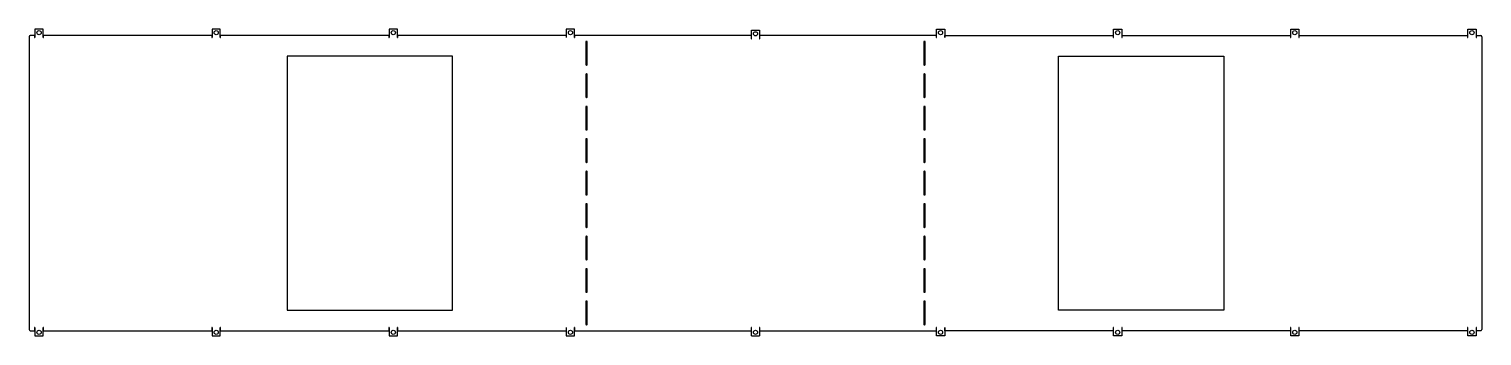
# Model space of a CAD drawing. Header units: millimetres. Extents: x -1230 to 1230, y -259 to 261.
import ezdxf

# ---------------------------------------------------------------- set-up
doc = ezdxf.new("R2010")
doc.units = ezdxf.units.MM

msp = doc.modelspace()

# ---------------------------------------------------------------- linework, layer by layer
at = {"color": 7, "linetype": 'Continuous', "lineweight": 25}
for p, q in [((-1230.4, 248), (-1230.4, -248)), ((-1220.9, 250), (-1228.4, 250)), ((-1220.9, 250), (-1220.9, 246.5)), ((-1220.9, 246.5), (-1220.4, 246.5)), ((-1206.4, 260.9), (-1220.4, 260.9)), ((-1220.4, 260.9), (-1220.4, 246.5)), ((-1206.4, 246.5), (-1206.4, 260.9)), ((-1206.4, 246.5), (-1205.9, 246.5)), ((-920.9, 250), (-1205.9, 250)), ((-1205.9, 246.5), (-1205.9, 250)), ((-920.9, 250), (-920.9, 246.5)), ((-920.9, 246.5), (-920.4, 246.5)), ((-906.4, 260.9), (-920.4, 260.9)), ((-920.4, 260.9), (-920.4, 246.5)), ((-906.4, 246.5), (-906.4, 260.9)), ((-906.4, 246.5), (-905.9, 246.5)), ((-620.9, 250), (-905.9, 250)), ((-905.9, 246.5), (-905.9, 250)), ((-620.9, 250), (-620.9, 246.5)), ((-620.9, 246.5), (-620.4, 246.5)), ((-606.4, 260.9), (-620.4, 260.9)), ((-620.4, 260.9), (-620.4, 246.5)), ((-606.4, 246.5), (-606.4, 260.9)), ((-606.4, 246.5), (-605.9, 246.5)), ((-320.9, 250), (-605.9, 250)), ((-605.9, 246.5), (-605.9, 250)), ((-320.9, 250), (-320.9, 246.5)), ((-320.9, 246.5), (-320.4, 246.5)), ((-306.4, 260.9), (-320.4, 260.9)), ((-320.4, 260.9), (-320.4, 246.5)), ((-306.4, 246.5), (-306.4, 260.9)), ((-306.4, 246.5), (-305.9, 246.5)), ((-7.5, 250), (-305.9, 250)), ((-305.9, 246.5), (-305.9, 250)), ((-7.5, 250), (-7.5, 244.5)), ((-7, 258.9), (7, 258.9)), ((-7, 244.5), (-7, 258.9)), ((7, 258.9), (7, 244.5)), ((7.5, 244.5), (7.5, 250)), ((305.9, 250), (7.5, 250)), ((305.9, 250), (305.9, 246.5)), ((305.9, 246.5), (306.4, 246.5)), ((306.4, 260.9), (320.4, 260.9)), ((306.4, 246.5), (306.4, 260.9)), ((320.4, 260.9), (320.4, 246.5)), ((320.4, 246.5), (320.9, 246.5)), ((320.9, 250), (605.9, 250)), ((320.9, 246.5), (320.9, 250)), ((605.9, 250), (605.9, 246.5)), ((605.9, 246.5), (606.4, 246.5)), ((606.4, 260.9), (620.4, 260.9)), ((606.4, 246.5), (606.4, 260.9)), ((620.4, 260.9), (620.4, 246.5)), ((620.4, 246.5), (620.9, 246.5)), ((620.9, 250), (905.9, 250)), ((620.9, 246.5), (620.9, 250)), ((905.9, 250), (905.9, 246.5)), ((905.9, 246.5), (906.4, 246.5)), ((906.4, 260.9), (920.4, 260.9)), ((906.4, 246.5), (906.4, 260.9)), ((920.4, 260.9), (920.4, 246.5)), ((920.4, 246.5), (920.9, 246.5)), ((920.9, 250), (1205.9, 250)), ((920.9, 246.5), (920.9, 250)), ((1205.9, 250), (1205.9, 246.5)), ((1205.9, 246.5), (1206.4, 246.5)), ((1206.4, 260.9), (1220.4, 260.9)), ((1206.4, 246.5), (1206.4, 260.9)), ((1220.4, 260.9), (1220.4, 246.5)), ((1220.4, 246.5), (1220.9, 246.5)), ((1220.9, 250), (1228.4, 250)), ((1220.9, 246.5), (1220.9, 250)), ((1230.4, 248), (1230.4, -248)), ((-287.4, 239), (-287.4, 201)), ((-285.9, 240), (-286.4, 240)), ((-284.9, 201), (-284.9, 239)), ((-7.5, 244.5), (-7, 244.5)), ((7, 244.5), (7.5, 244.5)), ((284.9, 239), (284.9, 201)), ((286.4, 240), (285.9, 240)), ((287.4, 201), (287.4, 239)), ((-793.4, 215), (-793.4, -215)), ((-513.4, 215), (-793.4, 215)), ((-513.4, -215), (-513.4, 215)), ((-286.4, 200), (-285.9, 200)), ((285.9, 200), (286.4, 200)), ((513.4, -215), (513.4, 215)), ((513.4, 215), (793.4, 215)), ((793.4, 215), (793.4, -215)), ((-287.4, 184), (-287.4, 146)), ((-285.9, 185), (-286.4, 185)), ((-284.9, 146), (-284.9, 184)), ((284.9, 184), (284.9, 146)), ((286.4, 185), (285.9, 185)), ((287.4, 146), (287.4, 184)), ((-287.4, 129), (-287.4, 91)), ((-286.4, 145), (-285.9, 145)), ((-285.9, 130), (-286.4, 130)), ((-284.9, 91), (-284.9, 129)), ((284.9, 129), (284.9, 91)), ((285.9, 145), (286.4, 145)), ((286.4, 130), (285.9, 130)), ((287.4, 91), (287.4, 129)), ((-287.4, 74), (-287.4, 36)), ((-286.4, 90), (-285.9, 90)), ((-285.9, 75), (-286.4, 75)), ((-284.9, 36), (-284.9, 74)), ((284.9, 74), (284.9, 36)), ((285.9, 90), (286.4, 90)), ((286.4, 75), (285.9, 75)), ((287.4, 36), (287.4, 74)), ((-286.4, 35), (-285.9, 35)), ((285.9, 35), (286.4, 35)), ((-287.4, 19), (-287.4, -19)), ((-285.9, 20), (-286.4, 20)), ((-284.9, -19), (-284.9, 19)), ((284.9, 19), (284.9, -19)), ((286.4, 20), (285.9, 20)), ((287.4, -19), (287.4, 19)), ((-286.4, -20), (-285.9, -20)), ((285.9, -20), (286.4, -20)), ((-287.4, -36), (-287.4, -74)), ((-285.9, -35), (-286.4, -35)), ((-284.9, -74), (-284.9, -36)), ((284.9, -36), (284.9, -74)), ((286.4, -35), (285.9, -35)), ((287.4, -74), (287.4, -36)), ((-287.4, -91), (-287.4, -129)), ((-286.4, -75), (-285.9, -75)), ((-285.9, -90), (-286.4, -90)), ((-284.9, -129), (-284.9, -91)), ((284.9, -91), (284.9, -129)), ((285.9, -75), (286.4, -75)), ((286.4, -90), (285.9, -90)), ((287.4, -129), (287.4, -91)), ((-287.4, -146), (-287.4, -184)), ((-286.4, -130), (-285.9, -130)), ((-285.9, -145), (-286.4, -145)), ((-284.9, -184), (-284.9, -146)), ((284.9, -146), (284.9, -184)), ((285.9, -130), (286.4, -130)), ((286.4, -145), (285.9, -145)), ((287.4, -184), (287.4, -146)), ((-286.4, -185), (-285.9, -185)), ((285.9, -185), (286.4, -185)), ((-793.4, -215), (-513.4, -215)), ((-287.4, -201), (-287.4, -239)), ((-285.9, -200), (-286.4, -200)), ((-284.9, -239), (-284.9, -201)), ((284.9, -201), (284.9, -239)), ((286.4, -200), (285.9, -200)), ((287.4, -239), (287.4, -201)), ((793.4, -215), (513.4, -215)), ((-1220.9, -244.5), (-1220.9, -250)), ((-1220.4, -244.5), (-1220.9, -244.5)), ((-1220.4, -244.5), (-1220.4, -258.9)), ((-1206.4, -258.9), (-1206.4, -244.5)), ((-1205.9, -244.5), (-1206.4, -244.5)), ((-1205.9, -250), (-1205.9, -244.5)), ((-920.9, -244.5), (-920.9, -250)), ((-920.4, -244.5), (-920.9, -244.5)), ((-920.4, -244.5), (-920.4, -258.9)), ((-906.4, -258.9), (-906.4, -244.5)), ((-905.9, -244.5), (-906.4, -244.5)), ((-905.9, -250), (-905.9, -244.5)), ((-620.9, -244.5), (-620.9, -250)), ((-620.4, -244.5), (-620.9, -244.5)), ((-620.4, -244.5), (-620.4, -258.9)), ((-606.4, -258.9), (-606.4, -244.5)), ((-605.9, -244.5), (-606.4, -244.5)), ((-605.9, -250), (-605.9, -244.5)), ((-320.9, -244.5), (-320.9, -250)), ((-320.4, -244.5), (-320.9, -244.5)), ((-320.4, -244.5), (-320.4, -258.9)), ((-306.4, -258.9), (-306.4, -244.5)), ((-305.9, -244.5), (-306.4, -244.5)), ((-305.9, -250), (-305.9, -244.5)), ((-286.4, -240), (-285.9, -240)), ((-7.5, -244.5), (-7.5, -250)), ((-7, -244.5), (-7.5, -244.5)), ((-7, -258.9), (-7, -244.5)), ((7, -244.5), (7, -258.9)), ((7.5, -244.5), (7, -244.5)), ((7.5, -250), (7.5, -244.5)), ((285.9, -240), (286.4, -240)), ((305.9, -244.5), (305.9, -250)), ((306.4, -244.5), (305.9, -244.5)), ((306.4, -258.9), (306.4, -244.5)), ((320.4, -244.5), (320.4, -258.9)), ((320.9, -244.5), (320.4, -244.5)), ((320.9, -250), (320.9, -244.5)), ((605.9, -244.5), (605.9, -250)), ((606.4, -244.5), (605.9, -244.5)), ((606.4, -258.9), (606.4, -244.5)), ((620.4, -244.5), (620.4, -258.9)), ((620.9, -244.5), (620.4, -244.5)), ((620.9, -250), (620.9, -244.5)), ((905.9, -244.5), (905.9, -250)), ((906.4, -244.5), (905.9, -244.5)), ((906.4, -258.9), (906.4, -244.5)), ((920.4, -244.5), (920.4, -258.9)), ((920.9, -244.5), (920.4, -244.5)), ((920.9, -250), (920.9, -244.5)), ((1205.9, -244.5), (1205.9, -250)), ((1206.4, -244.5), (1205.9, -244.5)), ((1206.4, -258.9), (1206.4, -244.5)), ((1220.4, -244.5), (1220.4, -258.9)), ((1220.9, -244.5), (1220.4, -244.5)), ((1220.9, -250), (1220.9, -244.5)), ((-1228.4, -250), (-1220.9, -250)), ((-1220.4, -258.9), (-1206.4, -258.9)), ((-1205.9, -250), (-920.9, -250)), ((-920.4, -258.9), (-906.4, -258.9)), ((-905.9, -250), (-620.9, -250)), ((-620.4, -258.9), (-606.4, -258.9)), ((-605.9, -250), (-320.9, -250)), ((-320.4, -258.9), (-306.4, -258.9)), ((-305.9, -250), (-7.5, -250)), ((-7, -258.9), (7, -258.9)), ((7.5, -250), (305.9, -250)), ((320.4, -258.9), (306.4, -258.9)), ((605.9, -250), (320.9, -250)), ((620.4, -258.9), (606.4, -258.9)), ((905.9, -250), (620.9, -250)), ((920.4, -258.9), (906.4, -258.9)), ((1205.9, -250), (920.9, -250)), ((1220.4, -258.9), (1206.4, -258.9)), ((1228.4, -250), (1220.9, -250))]:
    msp.add_line(p, q, dxfattribs=at)
for centre in [(-1213.4, 254.9), (-913.4, 254.9), (-613.4, 254.9), (-313.4, 254.9), (0, 252.9), (313.4, 254.9), (613.4, 254.9), (913.4, 254.9), (1213.4, 254.9), (-1213.4, -252.9), (-913.4, -252.9), (-613.4, -252.9), (-313.4, -252.9), (0, -252.9), (313.4, -252.9), (613.4, -252.9), (913.4, -252.9), (1213.4, -252.9)]:
    msp.add_circle(centre, 3.55, dxfattribs=at)
for centre, radius, start, end in [((-1228.4, 248), 2, 90, 180), ((1228.4, 248), 2, 0, 90), ((-286.4, 239), 1, 90, 180), ((-285.9, 239), 1, 0, 90), ((285.9, 239), 1, 90, 180), ((286.4, 239), 1, 0, 90), ((-286.4, 201), 1, 180, 270), ((-285.9, 201), 1, 270, 0), ((285.9, 201), 1, 180, 270), ((286.4, 201), 1, 270, 0), ((-286.4, 184), 1, 90, 180), ((-285.9, 184), 1, 0, 90), ((285.9, 184), 1, 90, 180), ((286.4, 184), 1, 0, 90), ((-286.4, 146), 1, 180, 270), ((-286.4, 129), 1, 90, 180), ((-285.9, 146), 1, 270, 0), ((-285.9, 129), 1, 0, 90), ((285.9, 146), 1, 180, 270), ((285.9, 129), 1, 90, 180), ((286.4, 146), 1, 270, 0), ((286.4, 129), 1, 0, 90), ((-286.4, 91), 1, 180, 270), ((-286.4, 74), 1, 90, 180), ((-285.9, 91), 1, 270, 0), ((-285.9, 74), 1, 0, 90), ((285.9, 91), 1, 180, 270), ((285.9, 74), 1, 90, 180), ((286.4, 91), 1, 270, 0), ((286.4, 74), 1, 0, 90), ((-286.4, 36), 1, 180, 270), ((-285.9, 36), 1, 270, 0), ((285.9, 36), 1, 180, 270), ((286.4, 36), 1, 270, 0), ((-286.4, 19), 1, 90, 180), ((-285.9, 19), 1, 0, 90), ((285.9, 19), 1, 90, 180), ((286.4, 19), 1, 0, 90), ((-286.4, -19), 1, 180, 270), ((-285.9, -19), 1, 270, 0), ((285.9, -19), 1, 180, 270), ((286.4, -19), 1, 270, 0), ((-286.4, -36), 1, 90, 180), ((-285.9, -36), 1, 0, 90), ((285.9, -36), 1, 90, 180), ((286.4, -36), 1, 0, 90), ((-286.4, -74), 1, 180, 270), ((-286.4, -91), 1, 90, 180), ((-285.9, -74), 1, 270, 0), ((-285.9, -91), 1, 0, 90), ((285.9, -74), 1, 180, 270), ((285.9, -91), 1, 90, 180), ((286.4, -74), 1, 270, 0), ((286.4, -91), 1, 0, 90), ((-286.4, -129), 1, 180, 270), ((-286.4, -146), 1, 90, 180), ((-285.9, -129), 1, 270, 0), ((-285.9, -146), 1, 0, 90), ((285.9, -129), 1, 180, 270), ((285.9, -146), 1, 90, 180), ((286.4, -129), 1, 270, 0), ((286.4, -146), 1, 0, 90), ((-286.4, -184), 1, 180, 270), ((-285.9, -184), 1, 270, 0), ((285.9, -184), 1, 180, 270), ((286.4, -184), 1, 270, 0), ((-286.4, -201), 1, 90, 180), ((-285.9, -201), 1, 0, 90), ((285.9, -201), 1, 90, 180), ((286.4, -201), 1, 0, 90), ((-286.4, -239), 1, 180, 270), ((-285.9, -239), 1, 270, 0), ((285.9, -239), 1, 180, 270), ((286.4, -239), 1, 270, 0), ((-1228.4, -248), 2, 180, 270), ((1228.4, -248), 2, 270, 0)]:
    msp.add_arc(centre, radius, start, end, dxfattribs=at)

doc.saveas('drawing.dxf')
